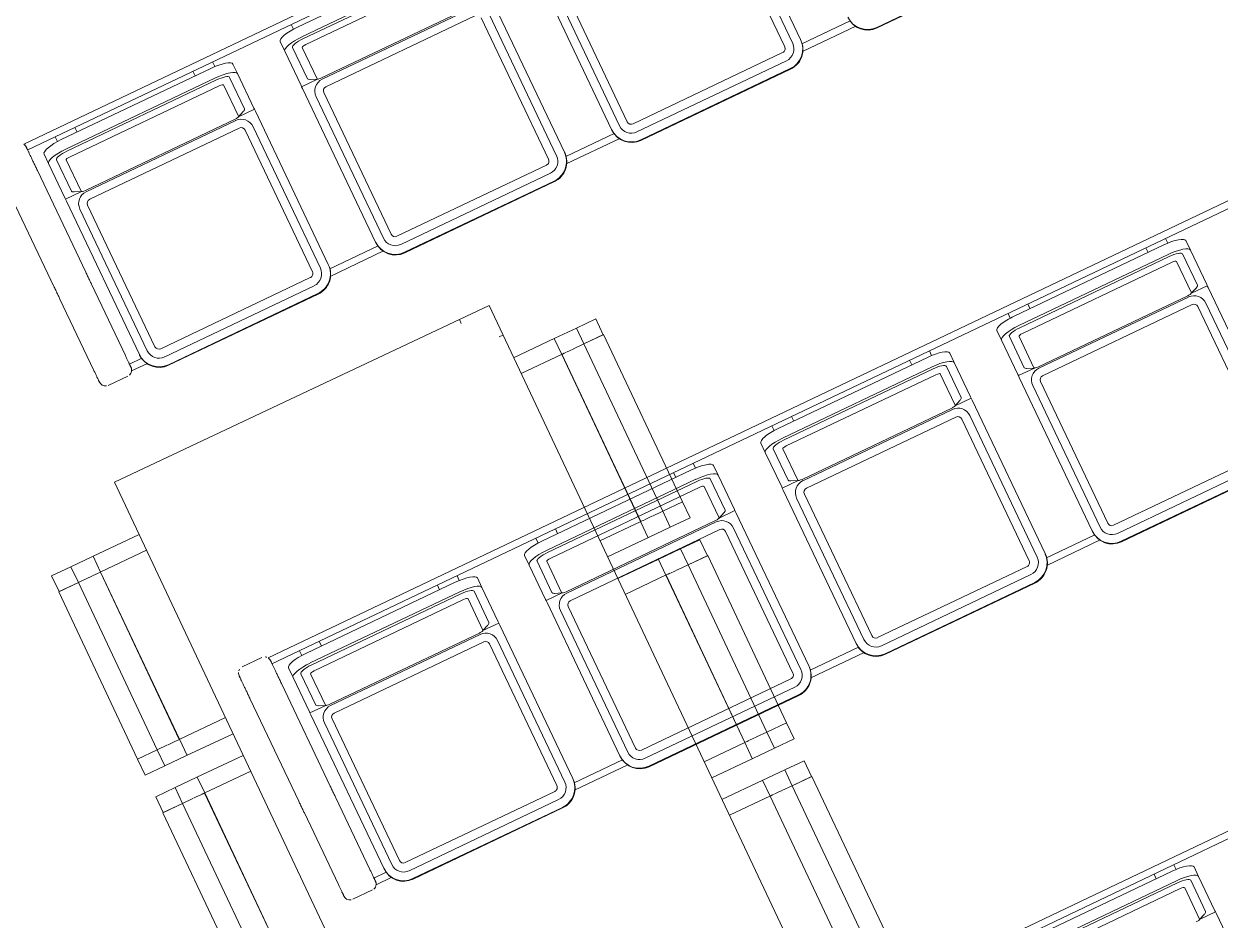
# Model space of a CAD drawing. Header units: metres. Extents: x -217 to -108, y -304 to -188.
# Drawn here: x -151.871 to -149.127, y -255.941 to -253.886 of the extents above; entities that cross this region are included whole.
import ezdxf

# ---------------------------------------------------------------- set-up
doc = ezdxf.new("R2010")
doc.units = ezdxf.units.M
for name, color, linetype, lineweight in [('A-FLOR', 192, 'Continuous', 9), ('A-WALL', 113, 'Continuous', 9), ('I-FURN', 30, 'Continuous', 9)]:
    doc.layers.add(name, color=color, linetype=linetype, lineweight=lineweight)

# ---------------------------------------------------------------- blocks, each defined once
blk = doc.blocks.new('dining_table_and_chairs_5978 - dining_table_and_chairs_5978-V5-Nivel 3')
at = {"layer": 'I-FURN'}
for p, q in [((0.1324, 0.6342), (0.1324, 0.6832)), ((0.1324, 0.6832), (0.1726, 0.6832)), ((0.1726, 0.6342), (0.1726, 0.6842)), ((0.1726, 0.6842), (0.5966, 0.6842)), ((0.1726, 0.6832), (0.1726, 0.6342)), ((0.5966, 0.6842), (0.5966, 0.6342)), ((0.5966, 0.6342), (0.5966, 0.6842)), ((0.5966, 0.6842), (0.6374, 0.6842)), ((0.5966, 0.6342), (0.5966, 0.6842)), ((0.5966, 0.6842), (0.6374, 0.6842)), ((0.6374, 0.6842), (0.6374, 0.6342)), ((0.6374, 0.6842), (0.6374, 0.6342)), ((0.6924, 0.6342), (0.6924, 0.6832)), ((0.6924, 0.6832), (0.7326, 0.6832)), ((0.7326, 0.6342), (0.7326, 0.6842)), ((0.7326, 0.6842), (1.1566, 0.6842)), ((0.7326, 0.6832), (0.7326, 0.6342)), ((1.1566, 0.6842), (1.1566, 0.6342)), ((1.1566, 0.6342), (1.1566, 0.6842)), ((1.1566, 0.6842), (1.1974, 0.6842)), ((1.1566, 0.6342), (1.1566, 0.6842)), ((1.1566, 0.6842), (1.1974, 0.6842)), ((1.1974, 0.6842), (1.1974, 0.6342)), ((1.1974, 0.6842), (1.1974, 0.6342)), ((1.2524, 0.6342), (1.2524, 0.6832)), ((1.2524, 0.6832), (1.2926, 0.6832)), ((1.2926, 0.6342), (1.2926, 0.6842)), ((1.2926, 0.6842), (1.7166, 0.6842)), ((1.2926, 0.6832), (1.2926, 0.6342)), ((1.7166, 0.6842), (1.7166, 0.6342)), ((1.7166, 0.6342), (1.7166, 0.6842)), ((1.7166, 0.6842), (1.7574, 0.6842)), ((1.7166, 0.6342), (1.7166, 0.6842)), ((1.7166, 0.6842), (1.7574, 0.6842)), ((1.7574, 0.6842), (1.7574, 0.6342)), ((1.7574, 0.6842), (1.7574, 0.6342)), ((0.1324, 0.5791), (0.1324, 0.6342)), ((0.1324, 0.6342), (0.1726, 0.6342)), ((0.1726, 0.6079), (0.1726, 0.6342)), ((0.1726, 0.6342), (0.5966, 0.6342)), ((0.5966, 0.6342), (0.5966, 0.6079)), ((0.5966, 0.6342), (0.6374, 0.6342)), ((0.5966, 0.6342), (0.6374, 0.6342)), ((0.6374, 0.6342), (0.6374, 0.5791)), ((0.6374, 0.6342), (0.6374, 0.5791)), ((0.6924, 0.5791), (0.6924, 0.6342)), ((0.6924, 0.6342), (0.7326, 0.6342)), ((0.7326, 0.6079), (0.7326, 0.6342)), ((0.7326, 0.6342), (1.1566, 0.6342)), ((1.1566, 0.6342), (1.1566, 0.6079)), ((1.1566, 0.6342), (1.1974, 0.6342)), ((1.1566, 0.6342), (1.1974, 0.6342)), ((1.1974, 0.6342), (1.1974, 0.5791)), ((1.1974, 0.6342), (1.1974, 0.5791)), ((1.2524, 0.5791), (1.2524, 0.6342)), ((1.2524, 0.6342), (1.2926, 0.6342)), ((1.2926, 0.6079), (1.2926, 0.6342)), ((1.2926, 0.6342), (1.7166, 0.6342)), ((1.7166, 0.6342), (1.7166, 0.6079)), ((1.7166, 0.6342), (1.7574, 0.6342)), ((1.7166, 0.6342), (1.7574, 0.6342)), ((1.7574, 0.6342), (1.7574, 0.5791)), ((1.7574, 0.6342), (1.7574, 0.5791)), ((0.1726, 0.6068), (0.1726, 0.5996)), ((0.5966, 0.5996), (0.5966, 0.6068)), ((0.5966, 0.5996), (0.5966, 0.6068)), ((0.7326, 0.6068), (0.7326, 0.6003)), ((1.1566, 0.5996), (1.1566, 0.6068)), ((1.1566, 0.5996), (1.1566, 0.6068)), ((1.2926, 0.6068), (1.2926, 0.6003)), ((1.7166, 0.6003), (1.7166, 0.6068)), ((1.7166, 0.6003), (1.7166, 0.6068)), ((0.1324, 0.475), (0.1324, 0.5791)), ((0.1324, 0.578), (0.1726, 0.578)), ((0.1725, 0.5792), (0.1725, 0.475)), ((0.1726, 0.5898), (0.1726, 0.5996)), ((0.1726, 0.5884), (0.1726, 0.5842)), ((0.1726, 0.5799), (0.1726, 0.5842)), ((0.1726, 0.5791), (0.1726, 0.578)), ((0.1726, 0.5784), (0.1726, 0.578)), ((0.5966, 0.5784), (0.1726, 0.5784)), ((0.1726, 0.578), (0.5966, 0.578)), ((0.5966, 0.5996), (0.5966, 0.5898)), ((0.5966, 0.5842), (0.5966, 0.5884)), ((0.5966, 0.5842), (0.5966, 0.5884)), ((0.5966, 0.5842), (0.5966, 0.5799)), ((0.5966, 0.578), (0.5966, 0.5791)), ((0.5966, 0.578), (0.5966, 0.5791)), ((0.5966, 0.578), (0.5966, 0.5784)), ((0.5966, 0.475), (0.5966, 0.5784)), ((0.5966, 0.475), (0.5966, 0.5784)), ((0.5966, 0.578), (0.6374, 0.578)), ((0.5966, 0.578), (0.6374, 0.578)), ((0.6374, 0.5791), (0.6374, 0.475)), ((0.6924, 0.475), (0.6924, 0.5791)), ((0.6924, 0.578), (0.7326, 0.578)), ((0.7325, 0.5792), (0.7325, 0.475)), ((0.7326, 0.5898), (0.7326, 0.6003)), ((0.7326, 0.5884), (0.7326, 0.5842)), ((0.7326, 0.5799), (0.7326, 0.5842)), ((0.7326, 0.5791), (0.7326, 0.578)), ((0.7326, 0.5784), (0.7326, 0.578)), ((1.1566, 0.5784), (0.7326, 0.5784)), ((0.7326, 0.578), (1.1566, 0.578)), ((1.1566, 0.5996), (1.1566, 0.5898)), ((1.1566, 0.5842), (1.1566, 0.5884)), ((1.1566, 0.5842), (1.1566, 0.5884)), ((1.1566, 0.5842), (1.1566, 0.5799)), ((1.1566, 0.578), (1.1566, 0.5791)), ((1.1566, 0.578), (1.1566, 0.5791)), ((1.1566, 0.578), (1.1566, 0.5784)), ((1.1566, 0.475), (1.1566, 0.5784)), ((1.1566, 0.475), (1.1566, 0.5784)), ((1.1566, 0.578), (1.1974, 0.578)), ((1.1566, 0.578), (1.1974, 0.578)), ((1.1974, 0.5791), (1.1974, 0.475)), ((1.2524, 0.475), (1.2524, 0.5791)), ((1.2524, 0.578), (1.2926, 0.578)), ((1.2925, 0.5792), (1.2925, 0.475)), ((1.2926, 0.5898), (1.2926, 0.6003)), ((1.2926, 0.5884), (1.2926, 0.5842)), ((1.2926, 0.5799), (1.2926, 0.5842)), ((1.2926, 0.5791), (1.2926, 0.578)), ((1.2926, 0.5784), (1.2926, 0.578)), ((1.7166, 0.5784), (1.2926, 0.5784)), ((1.2926, 0.578), (1.7166, 0.578)), ((1.7166, 0.6003), (1.7166, 0.5898)), ((1.7166, 0.5842), (1.7166, 0.5884)), ((1.7166, 0.5842), (1.7166, 0.5884)), ((1.7166, 0.5842), (1.7166, 0.5799)), ((1.7166, 0.578), (1.7166, 0.5791)), ((1.7166, 0.578), (1.7166, 0.5791)), ((1.7166, 0.578), (1.7166, 0.5784)), ((1.7166, 0.475), (1.7166, 0.5784)), ((1.7166, 0.475), (1.7166, 0.5784)), ((1.7166, 0.578), (1.7574, 0.578)), ((1.7166, 0.578), (1.7574, 0.578)), ((1.7574, 0.5791), (1.7574, 0.475)), ((1.9, 0.475), (0, 0.475)), ((0, 0.475), (0, -0.475)), ((0.075, 0.475), (0.075, 0.465)), ((1.9, 0), (1.9, 0.475)), ((0, 0.4), (0.01, 0.4)), ((1.9, -0.475), (1.9, 0)), ((0, -0.475), (1.9, -0.475)), ((0.1324, -0.593), (0.1324, -0.475)), ((0.1725, -0.475), (0.1725, -0.593)), ((0.5966, -0.5922), (0.5966, -0.475)), ((0.5966, -0.5922), (0.5966, -0.475)), ((0.6374, -0.475), (0.6374, -0.593)), ((0.6924, -0.593), (0.6924, -0.475)), ((0.7325, -0.475), (0.7325, -0.593)), ((1.1566, -0.5922), (1.1566, -0.475)), ((1.1566, -0.5922), (1.1566, -0.475)), ((1.1974, -0.475), (1.1974, -0.593)), ((1.2524, -0.593), (1.2524, -0.475)), ((1.2925, -0.475), (1.2925, -0.593)), ((1.7166, -0.5922), (1.7166, -0.475)), ((1.7166, -0.5922), (1.7166, -0.475)), ((1.7574, -0.475), (1.7574, -0.593)), ((0.1726, -0.5918), (0.1324, -0.5918)), ((0.1324, -0.648), (0.1324, -0.593)), ((0.5966, -0.5918), (0.1726, -0.5918)), ((0.1726, -0.5918), (0.1726, -0.5922)), ((0.1726, -0.5918), (0.1726, -0.593)), ((0.1726, -0.5922), (0.5966, -0.5922)), ((0.1726, -0.598), (0.1726, -0.5937)), ((0.1726, -0.598), (0.1726, -0.6033)), ((0.1726, -0.6141), (0.1726, -0.6036)), ((0.5966, -0.5922), (0.5966, -0.5918)), ((0.6374, -0.5918), (0.5966, -0.5918)), ((0.5966, -0.593), (0.5966, -0.5918)), ((0.6374, -0.5918), (0.5966, -0.5918)), ((0.5966, -0.593), (0.5966, -0.5918)), ((0.5966, -0.5937), (0.5966, -0.598)), ((0.5966, -0.6033), (0.5966, -0.598)), ((0.5966, -0.6033), (0.5966, -0.598)), ((0.5966, -0.6036), (0.5966, -0.6134)), ((0.6374, -0.593), (0.6374, -0.648)), ((0.6374, -0.593), (0.6374, -0.648)), ((0.7326, -0.5918), (0.6924, -0.5918)), ((0.6924, -0.648), (0.6924, -0.593)), ((1.1566, -0.5918), (0.7326, -0.5918)), ((0.7326, -0.5918), (0.7326, -0.5922)), ((0.7326, -0.5918), (0.7326, -0.593)), ((0.7326, -0.5922), (1.1566, -0.5922)), ((0.7326, -0.598), (0.7326, -0.5937)), ((0.7326, -0.598), (0.7326, -0.6033)), ((0.7326, -0.6134), (0.7326, -0.6036)), ((1.1566, -0.5922), (1.1566, -0.5918)), ((1.1974, -0.5918), (1.1566, -0.5918)), ((1.1566, -0.593), (1.1566, -0.5918)), ((1.1974, -0.5918), (1.1566, -0.5918)), ((1.1566, -0.593), (1.1566, -0.5918)), ((1.1566, -0.5937), (1.1566, -0.598)), ((1.1566, -0.6033), (1.1566, -0.598)), ((1.1566, -0.6033), (1.1566, -0.598)), ((1.1566, -0.6036), (1.1566, -0.6134)), ((1.1974, -0.593), (1.1974, -0.648)), ((1.1974, -0.593), (1.1974, -0.648)), ((1.2926, -0.5918), (1.2524, -0.5918)), ((1.2524, -0.648), (1.2524, -0.593)), ((1.7166, -0.5918), (1.2926, -0.5918)), ((1.2926, -0.5918), (1.2926, -0.5922)), ((1.2926, -0.5918), (1.2926, -0.593)), ((1.2926, -0.5922), (1.7166, -0.5922)), ((1.2926, -0.598), (1.2926, -0.5937)), ((1.2926, -0.598), (1.2926, -0.6033)), ((1.2926, -0.6134), (1.2926, -0.6036)), ((1.7166, -0.5922), (1.7166, -0.5918)), ((1.7574, -0.5918), (1.7166, -0.5918)), ((1.7166, -0.593), (1.7166, -0.5918)), ((1.7574, -0.5918), (1.7166, -0.5918)), ((1.7166, -0.593), (1.7166, -0.5918)), ((1.7166, -0.5937), (1.7166, -0.598)), ((1.7166, -0.6033), (1.7166, -0.598)), ((1.7166, -0.6033), (1.7166, -0.598)), ((1.7166, -0.6036), (1.7166, -0.6134)), ((1.7574, -0.593), (1.7574, -0.648)), ((1.7574, -0.593), (1.7574, -0.648)), ((0.1726, -0.6141), (0.1726, -0.6206)), ((0.1726, -0.648), (0.1726, -0.6217)), ((0.5966, -0.6206), (0.5966, -0.6134)), ((0.5966, -0.6206), (0.5966, -0.6134)), ((0.5966, -0.6217), (0.5966, -0.648)), ((0.7326, -0.6134), (0.7326, -0.6206)), ((0.7326, -0.648), (0.7326, -0.6217)), ((1.1566, -0.6206), (1.1566, -0.6134)), ((1.1566, -0.6206), (1.1566, -0.6134)), ((1.1566, -0.6217), (1.1566, -0.648)), ((1.2926, -0.6134), (1.2926, -0.6206)), ((1.2926, -0.648), (1.2926, -0.6217)), ((1.7166, -0.6206), (1.7166, -0.6134)), ((1.7166, -0.6206), (1.7166, -0.6134)), ((1.7166, -0.6217), (1.7166, -0.648)), ((0.1324, -0.697), (0.1324, -0.648)), ((0.1726, -0.648), (0.1324, -0.648)), ((0.1726, -0.698), (0.1726, -0.648)), ((0.5966, -0.648), (0.1726, -0.648)), ((0.1726, -0.648), (0.1726, -0.697)), ((0.5966, -0.648), (0.5966, -0.698)), ((0.5966, -0.698), (0.5966, -0.648)), ((0.6374, -0.648), (0.5966, -0.648)), ((0.5966, -0.698), (0.5966, -0.648)), ((0.6374, -0.648), (0.5966, -0.648)), ((0.6374, -0.648), (0.6374, -0.698)), ((0.6374, -0.648), (0.6374, -0.698)), ((0.6924, -0.697), (0.6924, -0.648)), ((0.7326, -0.648), (0.6924, -0.648)), ((0.7326, -0.698), (0.7326, -0.648)), ((1.1566, -0.648), (0.7326, -0.648)), ((0.7326, -0.648), (0.7326, -0.697)), ((1.1566, -0.648), (1.1566, -0.698)), ((1.1566, -0.698), (1.1566, -0.648)), ((1.1974, -0.648), (1.1566, -0.648)), ((1.1566, -0.698), (1.1566, -0.648)), ((1.1974, -0.648), (1.1566, -0.648)), ((1.1974, -0.648), (1.1974, -0.698)), ((1.1974, -0.648), (1.1974, -0.698)), ((1.2524, -0.697), (1.2524, -0.648)), ((1.2926, -0.648), (1.2524, -0.648)), ((1.2926, -0.698), (1.2926, -0.648)), ((1.7166, -0.648), (1.2926, -0.648)), ((1.2926, -0.648), (1.2926, -0.697)), ((1.7166, -0.648), (1.7166, -0.698)), ((1.7166, -0.698), (1.7166, -0.648)), ((1.7574, -0.648), (1.7166, -0.648)), ((1.7166, -0.698), (1.7166, -0.648)), ((1.7574, -0.648), (1.7166, -0.648)), ((1.7574, -0.648), (1.7574, -0.698)), ((1.7574, -0.648), (1.7574, -0.698)), ((0.1726, -0.697), (0.1324, -0.697)), ((0.5966, -0.698), (0.1726, -0.698)), ((0.6374, -0.698), (0.5966, -0.698)), ((0.6374, -0.698), (0.5966, -0.698)), ((0.7326, -0.697), (0.6924, -0.697)), ((1.1566, -0.698), (0.7326, -0.698)), ((1.1974, -0.698), (1.1566, -0.698)), ((1.1974, -0.698), (1.1566, -0.698)), ((1.2926, -0.697), (1.2524, -0.697)), ((1.7166, -0.698), (1.2926, -0.698)), ((1.7574, -0.698), (1.7166, -0.698)), ((1.7574, -0.698), (1.7166, -0.698))]:
    blk.add_line(p, q, dxfattribs=at)
blk = doc.blocks.new('silla sala de espera - silla sala de espera-V115-Nivel 3')
at = {"layer": 'I-FURN'}
for p, q in [((5.4223, 0.288), (0.0777, 0.288)), ((0.0803, 0.272), (5.4208, 0.272)), ((0.11, 0.2473), (0.11, 0.2231)), ((0.15, 0.2599), (0.15, 0.272)), ((0.16, 0.2602), (0.54, 0.2602)), ((0.2, 0.272), (0.2, 0.2602)), ((0.5, 0.2602), (0.5, 0.272)), ((0.55, 0.272), (0.55, 0.2599)), ((0.59, 0.2231), (0.59, 0.2473)), ((0.71, 0.2473), (0.71, 0.2231)), ((0.75, 0.2599), (0.75, 0.272)), ((0.76, 0.2602), (1.14, 0.2602)), ((0, 0.22), (0, -0.0386)), ((0.08, -0.0386), (0.08, 0.22)), ((0.11, 0.1358), (0.11, 0.2231)), ((0.13, 0.1436), (0.13, 0.2231)), ((0.16, 0.2361), (0.54, 0.2361)), ((0.16, 0.2309), (0.54, 0.2309)), ((0.57, 0.2231), (0.57, 0.1436)), ((0.59, 0.2231), (0.59, 0.1358)), ((0.71, 0.1358), (0.71, 0.2231)), ((0.73, 0.1436), (0.73, 0.2231)), ((0.76, 0.2361), (1.14, 0.2361)), ((0.76, 0.2309), (1.14, 0.2309)), ((0.15, 0.2135), (0.15, 0.1339)), ((0.54, 0.2161), (0.16, 0.2161)), ((0.55, 0.1339), (0.55, 0.2135)), ((0.75, 0.2135), (0.75, 0.1339)), ((1.14, 0.2161), (0.76, 0.2161)), ((0.1347, 0.1394), (0.1516, 0.1325)), ((0.5484, 0.1325), (0.5653, 0.1394)), ((0.7347, 0.1394), (0.7516, 0.1325)), ((0.11, 0.1329), (0.11, 0.1358)), ((0.11, 0.1329), (0.1506, 0.1329)), ((0.11, 0.1279), (0.11, 0.1329)), ((0.11, -0.2615), (0.11, 0.1279)), ((0.16, 0.1313), (0.54, 0.1313)), ((0.16, 0.1279), (0.54, 0.1279)), ((0.5496, 0.1329), (0.59, 0.1329)), ((0.59, 0.1358), (0.59, 0.1329)), ((0.59, 0.1329), (0.59, 0.1279)), ((0.59, 0.1279), (0.59, -0.2615)), ((0.71, 0.1329), (0.71, 0.1358)), ((0.71, 0.1329), (0.7506, 0.1329)), ((0.71, 0.1279), (0.71, 0.1329)), ((0.71, -0.2615), (0.71, 0.1279)), ((0.76, 0.1313), (1.14, 0.1313)), ((0.76, 0.1279), (1.14, 0.1279)), ((1.19, 0.1279), (1.19, -0.2615)), ((1.31, -0.2615), (1.31, 0.1279)), ((1.79, 0.1279), (1.79, -0.2615)), ((0.13, -0.2615), (0.13, 0.098)), ((0.15, 0.0987), (0.15, -0.2608)), ((0.54, 0.1087), (0.16, 0.1087)), ((0.55, -0.2608), (0.55, 0.0987)), ((0.57, 0.098), (0.57, -0.2615)), ((0.73, -0.2615), (0.73, 0.098)), ((0.75, 0.0987), (0.75, -0.2608)), ((1.14, 0.1087), (0.76, 0.1087)), ((1.15, -0.2608), (1.15, 0.0987)), ((1.17, 0.098), (1.17, -0.2615)), ((1.33, -0.2615), (1.33, 0.098)), ((1.35, 0.0987), (1.35, -0.2608)), ((1.75, -0.2608), (1.75, 0.0987)), ((1.77, 0.098), (1.77, -0.2615)), ((0, -0.0686), (0, -0.25)), ((0.08, -0.25), (0.08, -0.0686)), ((0.1114, -0.272), (0.0797, -0.272)), ((0.11, -0.2615), (0.11, -0.2629)), ((0.16, -0.2707), (0.54, -0.2707)), ((0.7114, -0.272), (0.5886, -0.272)), ((0.59, -0.2629), (0.59, -0.2615)), ((0.71, -0.2615), (0.71, -0.2629)), ((0.76, -0.2707), (1.14, -0.2707)), ((1.3114, -0.272), (1.1886, -0.272)), ((1.19, -0.2629), (1.19, -0.2615)), ((1.31, -0.2615), (1.31, -0.2629)), ((1.36, -0.2707), (1.74, -0.2707)), ((1.9114, -0.272), (1.7886, -0.272)), ((1.79, -0.2629), (1.79, -0.2615)), ((0.015, -0.295), (0.065, -0.295)), ((0.0777, -0.288), (0.1178, -0.288)), ((0.54, -0.2915), (0.16, -0.2915)), ((0.5822, -0.288), (0.7178, -0.288)), ((1.14, -0.2915), (0.76, -0.2915)), ((1.1822, -0.288), (1.3178, -0.288)), ((1.74, -0.2915), (1.36, -0.2915)), ((1.7822, -0.288), (1.9178, -0.288)), ((0.16, -0.3115), (0.54, -0.3115)), ((0.16, -0.3128), (0.54, -0.3128)), ((0.76, -0.3115), (1.14, -0.3115)), ((0.76, -0.3128), (1.14, -0.3128)), ((1.36, -0.3115), (1.74, -0.3115)), ((1.36, -0.3128), (1.74, -0.3128)), ((1.96, -0.3115), (2.34, -0.3115)), ((1.96, -0.3128), (2.34, -0.3128))]:
    blk.add_line(p, q, dxfattribs=at)
at = {"layer": 'I-FURN', "flags": 128}
for points in [[(0.08, 0.22), (0.08, 0.2224), (0.08, 0.2248), (0.08, 0.2272), (0.08, 0.2296), (0.08, 0.2319), (0.08, 0.2343), (0.08, 0.2366), (0.08, 0.2389), (0.08, 0.2411), (0.08, 0.2434), (0.08, 0.2456), (0.08, 0.2477), (0.08, 0.2498), (0.08, 0.2519), (0.08, 0.2539), (0.08, 0.2558), (0.08, 0.2577), (0.08, 0.2596), (0.08, 0.2613), (0.08, 0.263), (0.08, 0.2647), (0.08, 0.2662), (0.08, 0.2677), (0.08, 0.2692), (0.08, 0.2705), (0.08, 0.2717), (0.08, 0.2729), (0.08, 0.274), (0.08, 0.275), (0.08, 0.2759), (0.08, 0.2767), (0.08, 0.2775), (0.08, 0.2781), (0.08, 0.2787), (0.08, 0.2791), (0.08, 0.2795), (0.08, 0.2798), (0.08, 0.2799), (0.08, 0.28), (0.08, 0.28)], [(0, -0.0386), (0, -0.041), (0, -0.0434), (0, -0.0458), (0, -0.0481), (0, -0.0505), (0, -0.0528), (0, -0.0552), (0, -0.0575), (0, -0.0597), (0, -0.062), (0, -0.0641), (0, -0.0663), (0, -0.0684), (0, -0.0686)], [(0.08, -0.0686), (0.08, -0.0665), (0.08, -0.0644), (0.08, -0.0622), (0.08, -0.0599), (0.08, -0.0577), (0.08, -0.0554), (0.08, -0.0531), (0.08, -0.0507), (0.08, -0.0484), (0.08, -0.046), (0.08, -0.0436), (0.08, -0.0412), (0.08, -0.0388), (0.08, -0.0386)], [(0, -0.25), (0, -0.2521), (0, -0.2541), (0, -0.256), (0, -0.2579), (0, -0.2597), (0, -0.2615), (0, -0.2632), (0, -0.2648), (0, -0.2664), (0, -0.2679), (0, -0.2693), (0, -0.2706), (0, -0.2719), (0, -0.273), (0, -0.2741), (0, -0.2751), (0, -0.276), (0, -0.2768), (0, -0.2775), (0, -0.2782), (0, -0.2787), (0, -0.2792), (0, -0.2795), (0, -0.2798), (0, -0.2799), (0, -0.28)], [(0.08, -0.28), (0.08, -0.28), (0.08, -0.2798), (0.08, -0.2796), (0.08, -0.2792), (0.08, -0.2788), (0.08, -0.2783), (0.08, -0.2777), (0.08, -0.277), (0.08, -0.2762), (0.08, -0.2753), (0.08, -0.2743), (0.08, -0.2732), (0.08, -0.2721), (0.08, -0.2708), (0.08, -0.2695), (0.08, -0.2681), (0.08, -0.2667), (0.08, -0.2651), (0.08, -0.2635), (0.08, -0.2618), (0.08, -0.26), (0.08, -0.2582), (0.08, -0.2563), (0.08, -0.2544), (0.08, -0.2524), (0.08, -0.2504), (0.08, -0.25)]]:
    blk.add_lwpolyline(points, dxfattribs=at)
at = {"layer": 'I-FURN'}
for centre, start, end in [((0.065, 0.28), 15.5374, 30), ((0.065, 0.28), 1.965, 15), ((0.065, 0.28), 349.8346, 358.0374), ((0.015, -0.28), 172.5537, 255), ((0.065, -0.28), 285, 329.9796), ((0.065, -0.28), 330, 344.4011), ((0.065, -0.28), 345, 358.0374), ((0.065, -0.28), 1.965, 7.4463)]:
    blk.add_arc(centre, 0.015, start, end, dxfattribs=at)
for centre, major_axis, ratio, start_param, end_param in [((0.16, 0.2473), (-0.05, 0), 0.258819, 4.712389, 6.283185), ((0.54, 0.2473), (0.05, 0), 0.258819, 0, 1.570796), ((0.76, 0.2473), (-0.05, 0), 0.258819, 4.712389, 6.283185), ((0.16, 0.2231), (-0.05, 0), 0.258819, 4.712389, 6.283185), ((0.16, 0.2231), (0.03, 0), 0.258819, 1.570796, 3.141593), ((0.54, 0.2231), (0.05, 0), 0.258819, 0, 1.570796), ((0.54, 0.2231), (0.03, 0), 0.258819, 0, 1.570796), ((0.76, 0.2231), (-0.05, 0), 0.258819, 4.712389, 6.283185), ((0.76, 0.2231), (0.03, 0), 0.258819, 1.570796, 3.141593), ((0.16, 0.2135), (-0.01, 0), 0.258819, 4.712389, 6.283185), ((0.54, 0.2135), (0.01, 0), 0.258819, 0, 1.570796), ((0.76, 0.2135), (-0.01, 0), 0.258819, 4.712389, 6.283185), ((0.16, 0.1436), (0.03, 0), 0.258819, 3.141593, 3.665191), ((0.54, 0.1436), (0.03, 0), 0.258819, 5.759587, 6.283185), ((0.76, 0.1436), (0.03, 0), 0.258819, 3.141593, 3.665191), ((0.16, 0.098), (-0.03, 0), 0.99863, 4.712389, 6.283185), ((0.16, 0.1339), (0.01, 0), 0.258819, 3.141593, 4.712389), ((0.54, 0.1339), (-0.01, 0), 0.258819, 1.570796, 3.141593), ((0.54, 0.098), (0.03, 0), 0.99863, 0, 1.570796), ((0.76, 0.098), (-0.03, 0), 0.99863, 4.712389, 6.283185), ((0.76, 0.1339), (0.01, 0), 0.258819, 3.141593, 4.712389), ((0.16, 0.0987), (-0.01, 0), 0.99863, 4.712389, 6.283185), ((0.54, 0.0987), (0.01, 0), 0.99863, 0, 1.570796), ((0.76, 0.0987), (-0.01, 0), 0.99863, 4.712389, 6.283185), ((0.16, -0.2615), (0.05, 0), 0.99863, 3.141593, 4.712389), ((0.16, -0.2629), (0.05, 0), 0.99863, 3.141593, 4.712389), ((0.16, -0.2615), (0.03, 0), 0.99863, 3.141593, 4.712389), ((0.16, -0.2608), (-0.01, 0), 0.99863, 0, 1.570796), ((0.54, -0.2608), (-0.01, 0), 0.99863, 1.570796, 3.141593), ((0.54, -0.2615), (-0.03, 0), 0.99863, 1.570796, 3.141593), ((0.54, -0.2615), (-0.05, 0), 0.99863, 1.570796, 3.141593), ((0.54, -0.2629), (-0.05, 0), 0.99863, 1.570796, 3.141593), ((0.76, -0.2615), (0.05, 0), 0.99863, 3.141593, 4.712389), ((0.76, -0.2629), (-0.05, 0), 0.99863, 0, 1.570796), ((0.76, -0.2615), (0.03, 0), 0.99863, 3.141593, 4.712389), ((0.76, -0.2608), (0.01, 0), 0.99863, 3.141593, 4.712389), ((1.14, -0.2608), (-0.01, 0), 0.99863, 1.570796, 3.141593), ((1.14, -0.2615), (-0.03, 0), 0.99863, 1.570796, 3.141593), ((1.14, -0.2615), (-0.05, 0), 0.99863, 1.570796, 3.141593), ((1.14, -0.2629), (-0.05, 0), 0.99863, 1.570796, 3.141593), ((1.36, -0.2615), (-0.05, 0), 0.99863, 0, 1.570796), ((1.36, -0.2629), (0.05, 0), 0.99863, 3.141593, 4.712389), ((1.36, -0.2615), (0.03, 0), 0.99863, 3.141593, 4.712389), ((1.36, -0.2608), (-0.01, 0), 0.99863, 0, 1.570796), ((1.74, -0.2608), (-0.01, 0), 0.99863, 1.570796, 3.141593), ((1.74, -0.2615), (0.03, 0), 0.99863, 4.712389, 6.283185), ((1.74, -0.2615), (0.05, 0), 0.99863, 4.712389, 6.283185), ((1.74, -0.2629), (-0.05, 0), 0.99863, 1.570796, 3.141593), ((1.96, -0.2615), (0.05, 0), 0.99863, 3.141593, 4.712389), ((1.96, -0.2629), (-0.05, 0), 0.99863, 0, 1.570796)]:
    blk.add_ellipse(centre, major_axis=major_axis, ratio=ratio, start_param=start_param, end_param=end_param, dxfattribs=at)
for points, knots in [([(0.0797, 0.2772), (0.0797, 0.2772), (0.0798, 0.2776), (0.08, 0.2787), (0.08, 0.2804), (0.0799, 0.2821), (0.0795, 0.2838), (0.0791, 0.2852), (0.0786, 0.2864), (0.0782, 0.2871), (0.078, 0.2874), (0.078, 0.2875)], [0.3858205, 0.3858205, 0.3858205, 0.3858205, 0.3888889, 0.4444444, 0.5138889, 0.5833333, 0.6527778, 0.7222222, 0.7916667, 0.8611111, 0.8888889, 0.8888889, 0.8888889, 0.8888889]), ([(0.078, -0.2875), (0.0781, -0.2873), (0.0783, -0.2869), (0.0788, -0.2859), (0.0794, -0.2845), (0.0798, -0.2828), (0.08, -0.2813), (0.08, -0.2799), (0.08, -0.2789), (0.0799, -0.2786)], [0.1111111, 0.1111111, 0.1111111, 0.1111111, 0.1666667, 0.2222222, 0.3333333, 0.3888889, 0.4444444, 0.5138889, 0.5555556, 0.5555556, 0.5555556, 0.5555556])]:
    blk.add_open_spline(points, degree=3, knots=knots, dxfattribs=at)
blk = doc.blocks.new('silla sala de espera - silla sala de espera-V125-Nivel 3')
at = {"layer": 'I-FURN'}
for p, q in [((0.065, 0.295), (0.015, 0.295)), ((5.4223, 0.288), (0.0777, 0.288)), ((0.0796, 0.272), (5.4208, 0.272)), ((0.11, 0.2473), (0.11, 0.2231)), ((0.15, 0.2599), (0.15, 0.272)), ((0.16, 0.2602), (0.54, 0.2602)), ((0.2, 0.272), (0.2, 0.2602)), ((0.5, 0.2602), (0.5, 0.272)), ((0.55, 0.272), (0.55, 0.2599)), ((0.59, 0.2231), (0.59, 0.2473)), ((0.71, 0.2473), (0.71, 0.2231)), ((0.75, 0.2599), (0.75, 0.272)), ((0.76, 0.2602), (1.14, 0.2602)), ((0.8, 0.272), (0.8, 0.2602)), ((1.1, 0.2602), (1.1, 0.272)), ((1.15, 0.272), (1.15, 0.2599)), ((1.19, 0.2231), (1.19, 0.2473)), ((1.31, 0.2473), (1.31, 0.2231)), ((1.35, 0.2599), (1.35, 0.272)), ((1.36, 0.2602), (1.74, 0.2602)), ((1.4, 0.272), (1.4, 0.2602)), ((1.7, 0.2602), (1.7, 0.272)), ((1.75, 0.272), (1.75, 0.2599)), ((1.79, 0.2231), (1.79, 0.2473)), ((1.91, 0.2473), (1.91, 0.2231)), ((1.95, 0.2599), (1.95, 0.272)), ((1.96, 0.2602), (2.34, 0.2602)), ((2, 0.272), (2, 0.2602)), ((2.3, 0.2602), (2.3, 0.272)), ((2.35, 0.272), (2.35, 0.2599)), ((2.39, 0.2231), (2.39, 0.2473)), ((0, 0.22), (0, -0.0386)), ((0.08, -0.0386), (0.08, 0.22)), ((0.11, 0.1358), (0.11, 0.2231)), ((0.13, 0.1436), (0.13, 0.2231)), ((0.16, 0.2361), (0.54, 0.2361)), ((0.16, 0.2309), (0.54, 0.2309)), ((0.57, 0.2231), (0.57, 0.1436)), ((0.59, 0.2231), (0.59, 0.1358)), ((0.71, 0.1358), (0.71, 0.2231)), ((0.73, 0.1436), (0.73, 0.2231)), ((0.76, 0.2361), (1.14, 0.2361)), ((0.76, 0.2309), (1.14, 0.2309)), ((1.17, 0.2231), (1.17, 0.1436)), ((1.19, 0.2231), (1.19, 0.1358)), ((1.31, 0.1358), (1.31, 0.2231)), ((1.33, 0.1436), (1.33, 0.2231)), ((1.36, 0.2361), (1.74, 0.2361)), ((1.36, 0.2309), (1.74, 0.2309)), ((1.77, 0.2231), (1.77, 0.1436)), ((1.79, 0.2231), (1.79, 0.1358)), ((1.91, 0.1358), (1.91, 0.2231)), ((1.93, 0.1436), (1.93, 0.2231)), ((1.96, 0.2361), (2.34, 0.2361)), ((1.96, 0.2309), (2.34, 0.2309)), ((2.37, 0.2231), (2.37, 0.1436)), ((2.39, 0.2231), (2.39, 0.1358)), ((0.15, 0.2135), (0.15, 0.1339)), ((0.54, 0.2161), (0.16, 0.2161)), ((0.55, 0.1339), (0.55, 0.2135)), ((0.75, 0.2135), (0.75, 0.1339)), ((1.14, 0.2161), (0.76, 0.2161)), ((1.15, 0.1339), (1.15, 0.2135)), ((1.35, 0.2135), (1.35, 0.1339)), ((1.74, 0.2161), (1.36, 0.2161)), ((1.75, 0.1339), (1.75, 0.2135)), ((1.95, 0.2135), (1.95, 0.1339)), ((2.34, 0.2161), (1.96, 0.2161)), ((2.35, 0.1339), (2.35, 0.2135)), ((0.1347, 0.1394), (0.1516, 0.1325)), ((0.5484, 0.1325), (0.5653, 0.1394)), ((0.7347, 0.1394), (0.7516, 0.1325)), ((1.1484, 0.1325), (1.1653, 0.1394)), ((1.3347, 0.1394), (1.3516, 0.1325)), ((1.7484, 0.1325), (1.7653, 0.1394)), ((1.9347, 0.1394), (1.9516, 0.1325)), ((2.3484, 0.1325), (2.3653, 0.1394)), ((0.11, 0.1329), (0.11, 0.1358)), ((0.11, 0.1329), (0.1506, 0.1329)), ((0.11, 0.1279), (0.11, 0.1329)), ((0.11, -0.2615), (0.11, 0.1279)), ((0.16, 0.1313), (0.54, 0.1313)), ((0.16, 0.1279), (0.54, 0.1279)), ((0.5496, 0.1329), (0.59, 0.1329)), ((0.59, 0.1358), (0.59, 0.1329)), ((0.59, 0.1329), (0.59, 0.1279)), ((0.59, 0.1279), (0.59, -0.2615)), ((0.71, 0.1329), (0.71, 0.1358)), ((0.71, 0.1329), (0.7506, 0.1329)), ((0.71, 0.1279), (0.71, 0.1329)), ((0.71, -0.2615), (0.71, 0.1279)), ((0.76, 0.1313), (1.14, 0.1313)), ((0.76, 0.1279), (1.14, 0.1279)), ((1.1496, 0.1329), (1.19, 0.1329)), ((1.19, 0.1358), (1.19, 0.1329)), ((1.19, 0.1329), (1.19, 0.1279)), ((1.19, 0.1279), (1.19, -0.2615)), ((1.31, 0.1329), (1.31, 0.1358)), ((1.31, 0.1329), (1.3506, 0.1329)), ((1.31, 0.1279), (1.31, 0.1329)), ((1.31, -0.2615), (1.31, 0.1279)), ((1.36, 0.1313), (1.74, 0.1313)), ((1.36, 0.1279), (1.74, 0.1279)), ((1.7496, 0.1329), (1.79, 0.1329)), ((1.79, 0.1358), (1.79, 0.1329)), ((1.79, 0.1329), (1.79, 0.1279)), ((1.79, 0.1279), (1.79, -0.2615)), ((1.91, 0.1329), (1.91, 0.1358)), ((1.91, 0.1329), (1.9506, 0.1329)), ((1.91, 0.1279), (1.91, 0.1329)), ((1.91, -0.2615), (1.91, 0.1279)), ((1.96, 0.1313), (2.34, 0.1313)), ((1.96, 0.1279), (2.34, 0.1279)), ((2.3496, 0.1329), (2.39, 0.1329)), ((2.39, 0.1358), (2.39, 0.1329)), ((2.39, 0.1329), (2.39, 0.1279)), ((2.39, 0.1279), (2.39, -0.2615)), ((0.13, -0.2615), (0.13, 0.098)), ((0.15, 0.0987), (0.15, -0.2608)), ((0.54, 0.1087), (0.16, 0.1087)), ((0.55, -0.2608), (0.55, 0.0987)), ((0.57, 0.098), (0.57, -0.2615)), ((0.73, -0.2615), (0.73, 0.098)), ((0.75, 0.0987), (0.75, -0.2608)), ((1.14, 0.1087), (0.76, 0.1087)), ((1.15, -0.2608), (1.15, 0.0987)), ((1.17, 0.098), (1.17, -0.2615)), ((1.33, -0.2615), (1.33, 0.098)), ((1.35, 0.0987), (1.35, -0.2608)), ((1.74, 0.1087), (1.36, 0.1087)), ((1.75, -0.2608), (1.75, 0.0987)), ((1.77, 0.098), (1.77, -0.2615)), ((1.93, -0.2615), (1.93, 0.098)), ((1.95, 0.0987), (1.95, -0.2608)), ((2.34, 0.1087), (1.96, 0.1087)), ((2.35, -0.2608), (2.35, 0.0987)), ((2.37, 0.098), (2.37, -0.2615)), ((0, -0.0686), (0, -0.25)), ((0.08, -0.25), (0.08, -0.0686)), ((0.1114, -0.272), (0.0797, -0.272)), ((0.11, -0.2615), (0.11, -0.2629)), ((0.16, -0.2707), (0.54, -0.2707)), ((0.7114, -0.272), (0.5886, -0.272)), ((0.59, -0.2629), (0.59, -0.2615)), ((0.71, -0.2615), (0.71, -0.2629)), ((0.76, -0.2707), (1.14, -0.2707)), ((1.3114, -0.272), (1.1886, -0.272)), ((1.19, -0.2629), (1.19, -0.2615)), ((1.31, -0.2615), (1.31, -0.2629)), ((1.36, -0.2707), (1.74, -0.2707)), ((1.9114, -0.272), (1.7886, -0.272)), ((1.79, -0.2629), (1.79, -0.2615)), ((1.91, -0.2615), (1.91, -0.2629)), ((1.96, -0.2707), (2.34, -0.2707)), ((0.015, -0.295), (0.065, -0.295)), ((0.0777, -0.288), (0.1178, -0.288)), ((0.54, -0.2915), (0.16, -0.2915)), ((0.5822, -0.288), (0.7178, -0.288)), ((1.14, -0.2915), (0.76, -0.2915)), ((1.1822, -0.288), (1.3178, -0.288)), ((1.74, -0.2915), (1.36, -0.2915)), ((1.7822, -0.288), (1.9178, -0.288)), ((2.34, -0.2915), (1.96, -0.2915)), ((0.16, -0.3115), (0.54, -0.3115)), ((0.16, -0.3128), (0.54, -0.3128)), ((0.76, -0.3115), (1.14, -0.3115)), ((0.76, -0.3128), (1.14, -0.3128)), ((1.36, -0.3115), (1.74, -0.3115)), ((1.36, -0.3128), (1.74, -0.3128)), ((1.96, -0.3115), (2.34, -0.3115)), ((1.96, -0.3128), (2.34, -0.3128))]:
    blk.add_line(p, q, dxfattribs=at)
at = {"layer": 'I-FURN', "flags": 128}
for points in [[(0, 0.28), (0, 0.28), (0, 0.2798), (0, 0.2796), (0, 0.2792), (0, 0.2788), (0, 0.2783), (0, 0.2777), (0, 0.277), (0, 0.2762), (0, 0.2753), (0, 0.2743), (0, 0.2732), (0, 0.2721), (0, 0.2708), (0, 0.2695), (0, 0.2681), (0, 0.2667), (0, 0.2651), (0, 0.2635), (0, 0.2618), (0, 0.26), (0, 0.2582), (0, 0.2563), (0, 0.2544), (0, 0.2524), (0, 0.2504), (0, 0.2483), (0, 0.2461), (0, 0.244), (0, 0.2417), (0, 0.2395), (0, 0.2372), (0, 0.2349), (0, 0.2326), (0, 0.2302), (0, 0.2278), (0, 0.2254), (0, 0.223), (0, 0.2206), (0, 0.22)], [(0.08, 0.22), (0.08, 0.2224), (0.08, 0.2248), (0.08, 0.2272), (0.08, 0.2296), (0.08, 0.2319), (0.08, 0.2343), (0.08, 0.2366), (0.08, 0.2389), (0.08, 0.2411), (0.08, 0.2434), (0.08, 0.2456), (0.08, 0.2477), (0.08, 0.2498), (0.08, 0.2519), (0.08, 0.2539), (0.08, 0.2558), (0.08, 0.2577), (0.08, 0.2596), (0.08, 0.2613), (0.08, 0.263), (0.08, 0.2647), (0.08, 0.2662), (0.08, 0.2677), (0.08, 0.2692), (0.08, 0.2705), (0.08, 0.2717), (0.08, 0.2729), (0.08, 0.274), (0.08, 0.275), (0.08, 0.2759), (0.08, 0.2767), (0.08, 0.2775), (0.08, 0.2781), (0.08, 0.2787), (0.08, 0.2791), (0.08, 0.2795), (0.08, 0.2798), (0.08, 0.2799), (0.08, 0.28), (0.08, 0.28)], [(0, -0.0386), (0, -0.041), (0, -0.0434), (0, -0.0458), (0, -0.0481), (0, -0.0505), (0, -0.0528), (0, -0.0552), (0, -0.0575), (0, -0.0597), (0, -0.062), (0, -0.0641), (0, -0.0663), (0, -0.0684), (0, -0.0686)], [(0.08, -0.0686), (0.08, -0.0665), (0.08, -0.0644), (0.08, -0.0622), (0.08, -0.0599), (0.08, -0.0577), (0.08, -0.0554), (0.08, -0.0531), (0.08, -0.0507), (0.08, -0.0484), (0.08, -0.046), (0.08, -0.0436), (0.08, -0.0412), (0.08, -0.0388), (0.08, -0.0386)], [(0, -0.25), (0, -0.2521), (0, -0.2541), (0, -0.256), (0, -0.2579), (0, -0.2597), (0, -0.2615), (0, -0.2632), (0, -0.2648), (0, -0.2664), (0, -0.2679), (0, -0.2693), (0, -0.2706), (0, -0.2719), (0, -0.273), (0, -0.2741), (0, -0.2751), (0, -0.276), (0, -0.2768), (0, -0.2775), (0, -0.2782), (0, -0.2787), (0, -0.2792), (0, -0.2795), (0, -0.2798), (0, -0.2799), (0, -0.28)], [(0.08, -0.28), (0.08, -0.28), (0.08, -0.2798), (0.08, -0.2796), (0.08, -0.2792), (0.08, -0.2788), (0.08, -0.2783), (0.08, -0.2777), (0.08, -0.277), (0.08, -0.2762), (0.08, -0.2753), (0.08, -0.2743), (0.08, -0.2732), (0.08, -0.2721), (0.08, -0.2708), (0.08, -0.2695), (0.08, -0.2681), (0.08, -0.2667), (0.08, -0.2651), (0.08, -0.2635), (0.08, -0.2618), (0.08, -0.26), (0.08, -0.2582), (0.08, -0.2563), (0.08, -0.2544), (0.08, -0.2524), (0.08, -0.2504), (0.08, -0.25)]]:
    blk.add_lwpolyline(points, dxfattribs=at)
at = {"layer": 'I-FURN'}
for centre, start, end in [((0.015, 0.28), 150, 190.1654), ((0.015, 0.28), 120, 135), ((0.065, 0.28), 45, 60), ((0.065, 0.28), 15.5374, 30), ((0.065, 0.28), 1.965, 15), ((0.065, 0.28), 349.8346, 358.0374), ((0.015, -0.28), 172.5537, 255), ((0.065, -0.28), 285, 329.9796), ((0.065, -0.28), 330, 344.4011), ((0.065, -0.28), 345, 358.0374), ((0.065, -0.28), 1.965, 7.4463)]:
    blk.add_arc(centre, 0.015, start, end, dxfattribs=at)
for centre, major_axis, ratio, start_param, end_param in [((0.16, 0.2473), (-0.05, 0), 0.258819, 4.712389, 6.283185), ((0.54, 0.2473), (0.05, 0), 0.258819, 0, 1.570796), ((0.76, 0.2473), (-0.05, 0), 0.258819, 4.712389, 6.283185), ((1.14, 0.2473), (0.05, 0), 0.258819, 0, 1.570796), ((1.36, 0.2473), (0.05, 0), 0.258819, 1.570796, 3.141593), ((1.74, 0.2473), (0.05, 0), 0.258819, 0, 1.570796), ((1.96, 0.2473), (0.05, 0), 0.258819, 1.570796, 3.141593), ((2.34, 0.2473), (-0.05, 0), 0.258819, 3.141593, 4.712389), ((0.16, 0.2231), (-0.05, 0), 0.258819, 4.712389, 6.283185), ((0.16, 0.2231), (0.03, 0), 0.258819, 1.570796, 3.141593), ((0.54, 0.2231), (0.05, 0), 0.258819, 0, 1.570796), ((0.54, 0.2231), (0.03, 0), 0.258819, 0, 1.570796), ((0.76, 0.2231), (-0.05, 0), 0.258819, 4.712389, 6.283185), ((0.76, 0.2231), (0.03, 0), 0.258819, 1.570796, 3.141593), ((1.14, 0.2231), (-0.05, 0), 0.258819, 3.141593, 4.712389), ((1.14, 0.2231), (0.03, 0), 0.258819, 0, 1.570796), ((1.36, 0.2231), (-0.05, 0), 0.258819, 4.712389, 6.283185), ((1.36, 0.2231), (-0.03, 0), 0.258819, 4.712389, 6.283185), ((1.74, 0.2231), (0.05, 0), 0.258819, 0, 1.570796), ((1.74, 0.2231), (0.03, 0), 0.258819, 0, 1.570796), ((1.96, 0.2231), (-0.05, 0), 0.258819, 4.712389, 6.283185), ((1.96, 0.2231), (-0.03, 0), 0.258819, 4.712389, 6.283185), ((2.34, 0.2231), (0.05, 0), 0.258819, 0, 1.570796), ((2.34, 0.2231), (0.03, 0), 0.258819, 0, 1.570796), ((0.16, 0.2135), (-0.01, 0), 0.258819, 4.712389, 6.283185), ((0.54, 0.2135), (0.01, 0), 0.258819, 0, 1.570796), ((0.76, 0.2135), (-0.01, 0), 0.258819, 4.712389, 6.283185), ((1.14, 0.2135), (0.01, 0), 0.258819, 0, 1.570796), ((1.36, 0.2135), (-0.01, 0), 0.258819, 4.712389, 6.283185), ((1.74, 0.2135), (-0.01, 0), 0.258819, 3.141593, 4.712389), ((1.96, 0.2135), (-0.01, 0), 0.258819, 4.712389, 6.283185), ((2.34, 0.2135), (-0.01, 0), 0.258819, 3.141593, 4.712389), ((0.16, 0.1436), (0.03, 0), 0.258819, 3.141593, 3.665191), ((0.54, 0.1436), (0.03, 0), 0.258819, 5.759587, 6.283185), ((0.76, 0.1436), (0.03, 0), 0.258819, 3.141593, 3.665191), ((1.14, 0.1436), (0.03, 0), 0.258819, 5.759587, 6.283185), ((1.36, 0.1436), (0.03, 0), 0.258819, 3.141593, 3.665191), ((1.74, 0.1436), (-0.03, 0), 0.258819, 2.617994, 3.141593), ((1.96, 0.1436), (0.03, 0), 0.258819, 3.141593, 3.665191), ((2.34, 0.1436), (-0.03, 0), 0.258819, 2.617994, 3.141593), ((0.16, 0.098), (-0.03, 0), 0.99863, 4.712389, 6.283185), ((0.16, 0.1339), (0.01, 0), 0.258819, 3.141593, 4.712389), ((0.54, 0.1339), (-0.01, 0), 0.258819, 1.570796, 3.141593), ((0.54, 0.098), (0.03, 0), 0.99863, 0, 1.570796), ((0.76, 0.098), (-0.03, 0), 0.99863, 4.712389, 6.283185), ((0.76, 0.1339), (0.01, 0), 0.258819, 3.141593, 4.712389), ((1.14, 0.1339), (0.01, 0), 0.258819, 4.712389, 6.283185), ((1.14, 0.098), (0.03, 0), 0.99863, 0, 1.570796), ((1.36, 0.098), (-0.03, 0), 0.99863, 4.712389, 6.283185), ((1.36, 0.1339), (-0.01, 0), 0.258819, 0, 1.570796), ((1.74, 0.1339), (-0.01, 0), 0.258819, 1.570796, 3.141593), ((1.74, 0.098), (-0.03, 0), 0.99863, 3.141593, 4.712389), ((1.96, 0.098), (-0.03, 0), 0.99863, 4.712389, 6.283185), ((1.96, 0.1339), (0.01, 0), 0.258819, 3.141593, 4.712389), ((2.34, 0.1339), (-0.01, 0), 0.258819, 1.570796, 3.141593), ((2.34, 0.098), (-0.03, 0), 0.99863, 3.141593, 4.712389), ((0.16, 0.0987), (-0.01, 0), 0.99863, 4.712389, 6.283185), ((0.54, 0.0987), (0.01, 0), 0.99863, 0, 1.570796), ((0.76, 0.0987), (-0.01, 0), 0.99863, 4.712389, 6.283185), ((1.14, 0.0987), (-0.01, 0), 0.99863, 3.141593, 4.712389), ((1.36, 0.0987), (-0.01, 0), 0.99863, 4.712389, 6.283185), ((1.74, 0.0987), (-0.01, 0), 0.99863, 3.141593, 4.712389), ((1.96, 0.0987), (-0.01, 0), 0.99863, 4.712389, 6.283185), ((2.34, 0.0987), (-0.01, 0), 0.99863, 3.141593, 4.712389), ((0.16, -0.2615), (0.05, 0), 0.99863, 3.141593, 4.712389), ((0.16, -0.2629), (0.05, 0), 0.99863, 3.141593, 4.712389), ((0.16, -0.2615), (0.03, 0), 0.99863, 3.141593, 4.712389), ((0.16, -0.2608), (-0.01, 0), 0.99863, 0, 1.570796), ((0.54, -0.2608), (-0.01, 0), 0.99863, 1.570796, 3.141593), ((0.54, -0.2615), (-0.03, 0), 0.99863, 1.570796, 3.141593), ((0.54, -0.2615), (-0.05, 0), 0.99863, 1.570796, 3.141593), ((0.54, -0.2629), (-0.05, 0), 0.99863, 1.570796, 3.141593), ((0.76, -0.2615), (0.05, 0), 0.99863, 3.141593, 4.712389), ((0.76, -0.2629), (-0.05, 0), 0.99863, 0, 1.570796), ((0.76, -0.2615), (0.03, 0), 0.99863, 3.141593, 4.712389), ((0.76, -0.2608), (0.01, 0), 0.99863, 3.141593, 4.712389), ((1.14, -0.2608), (-0.01, 0), 0.99863, 1.570796, 3.141593), ((1.14, -0.2615), (-0.03, 0), 0.99863, 1.570796, 3.141593), ((1.14, -0.2615), (-0.05, 0), 0.99863, 1.570796, 3.141593), ((1.14, -0.2629), (-0.05, 0), 0.99863, 1.570796, 3.141593), ((1.36, -0.2615), (-0.05, 0), 0.99863, 0, 1.570796), ((1.36, -0.2629), (0.05, 0), 0.99863, 3.141593, 4.712389), ((1.36, -0.2615), (0.03, 0), 0.99863, 3.141593, 4.712389), ((1.36, -0.2608), (-0.01, 0), 0.99863, 0, 1.570796), ((1.74, -0.2608), (-0.01, 0), 0.99863, 1.570796, 3.141593), ((1.74, -0.2615), (0.03, 0), 0.99863, 4.712389, 6.283185), ((1.74, -0.2615), (0.05, 0), 0.99863, 4.712389, 6.283185), ((1.74, -0.2629), (-0.05, 0), 0.99863, 1.570796, 3.141593), ((1.96, -0.2615), (0.05, 0), 0.99863, 3.141593, 4.712389), ((1.96, -0.2629), (-0.05, 0), 0.99863, 0, 1.570796), ((1.96, -0.2615), (0.03, 0), 0.99863, 3.141593, 4.712389), ((1.96, -0.2608), (-0.01, 0), 0.99863, 0, 1.570796)]:
    blk.add_ellipse(centre, major_axis=major_axis, ratio=ratio, start_param=start_param, end_param=end_param, dxfattribs=at)
for points, knots in [([(0.0797, 0.2772), (0.0797, 0.2772), (0.0798, 0.2776), (0.08, 0.2787), (0.08, 0.2804), (0.0799, 0.2821), (0.0795, 0.2838), (0.0791, 0.2852), (0.0786, 0.2864), (0.0782, 0.2871), (0.078, 0.2874), (0.078, 0.2875)], [0.3858205, 0.3858205, 0.3858205, 0.3858205, 0.3888889, 0.4444444, 0.5138889, 0.5833333, 0.6527778, 0.7222222, 0.7916667, 0.8611111, 0.8888889, 0.8888889, 0.8888889, 0.8888889]), ([(0.078, -0.2875), (0.0781, -0.2873), (0.0783, -0.2869), (0.0788, -0.2859), (0.0794, -0.2845), (0.0798, -0.2828), (0.08, -0.2813), (0.08, -0.2799), (0.08, -0.2789), (0.0799, -0.2786)], [0.1111111, 0.1111111, 0.1111111, 0.1111111, 0.1666667, 0.2222222, 0.3333333, 0.3888889, 0.4444444, 0.5138889, 0.5555556, 0.5555556, 0.5555556, 0.5555556])]:
    blk.add_open_spline(points, degree=3, knots=knots, dxfattribs=at)
blk = doc.blocks.new('silla sala de espera - silla sala de espera-V126-Nivel 3')
at = {"layer": 'I-FURN'}
for p, q in [((5.4223, 0.288), (0.0777, 0.288)), ((0.0796, 0.272), (5.4208, 0.272)), ((1.36, 0.2602), (1.74, 0.2602)), ((1.7, 0.2602), (1.7, 0.272)), ((1.75, 0.272), (1.75, 0.2599)), ((1.79, 0.2231), (1.79, 0.2473)), ((1.36, 0.2361), (1.74, 0.2361)), ((1.36, 0.2309), (1.74, 0.2309)), ((1.77, 0.2231), (1.77, 0.1436)), ((1.79, 0.2231), (1.79, 0.1358)), ((1.74, 0.2161), (1.36, 0.2161)), ((1.75, 0.1339), (1.75, 0.2135)), ((1.7484, 0.1325), (1.7653, 0.1394)), ((1.7496, 0.1329), (1.79, 0.1329)), ((1.79, 0.1358), (1.79, 0.1329)), ((1.79, 0.1329), (1.79, 0.1279)), ((1.79, 0.1279), (1.79, -0.2615))]:
    blk.add_line(p, q, dxfattribs=at)
for centre, major_axis, start_param, end_param in [((1.74, 0.2473), (0.05, 0), 0, 1.570796), ((1.74, 0.2231), (0.05, 0), 0, 1.570796), ((1.74, 0.2231), (0.03, 0), 0, 1.570796), ((1.74, 0.2135), (-0.01, 0), 3.141593, 4.712389), ((1.74, 0.1436), (-0.03, 0), 2.617994, 3.141593), ((1.74, 0.1339), (-0.01, 0), 1.570796, 3.141593)]:
    blk.add_ellipse(centre, major_axis=major_axis, ratio=0.258819, start_param=start_param, end_param=end_param, dxfattribs=at)

msp = doc.modelspace()

# ---------------------------------------------------------------- linework, layer by layer
at = {"layer": 'A-FLOR'}
for centre, radius, start, end in [((-144.0341, -252.7271), 10.3181, 212.72992, 24.30312), ((-144.1433, -252.5254), 9.8397, 214.27475, 22.75731)]:
    msp.add_arc(centre, radius, start, end, dxfattribs=at)
at = {"layer": 'A-WALL'}
for radius, start, end in [(9.4313, 215.12192, 21.90531), (9.2313, 215.23889, 21.87967), (9.4313, 221.46221, 16.65132)]:
    msp.add_arc((-144.1149, -252.4158), radius, start, end, dxfattribs=at)

# ---------------------------------------------------------------- block references
at = {"layer": 'I-FURN'}
for name, p, rotation in [('silla sala de espera - silla sala de espera-V115-Nivel 3', (-151.8183, -254.4549), 25.4500781759124), ('silla sala de espera - silla sala de espera-V125-Nivel 3', (-151.2575, -255.6331), 25.4500781759124), ('silla sala de espera - silla sala de espera-V126-Nivel 3', (-150.6968, -256.8113), 25.4500781759124), ('dining_table_and_chairs_5978 - dining_table_and_chairs_5978-V5-Nivel 3', (-151.234, -254.7341), 295.2582255371546)]:
    msp.add_blockref(name, p, dxfattribs=dict(at, rotation=rotation))

doc.saveas('drawing.dxf')
